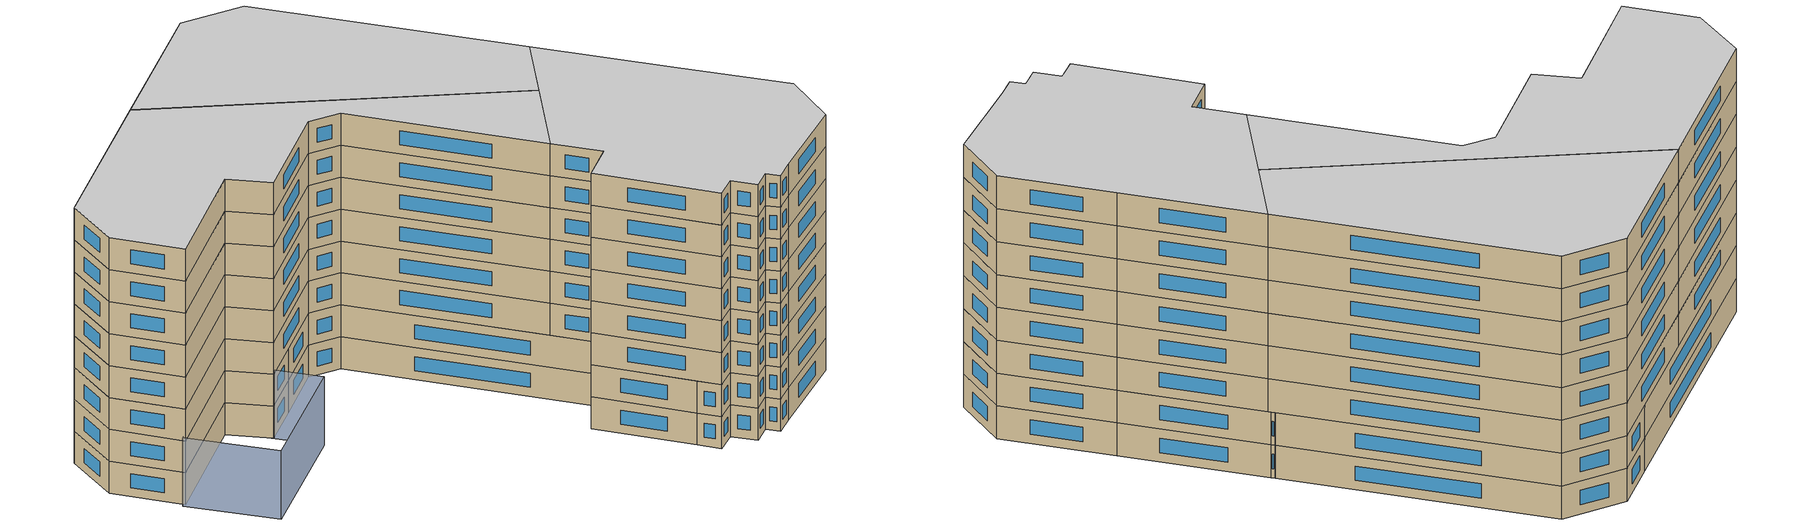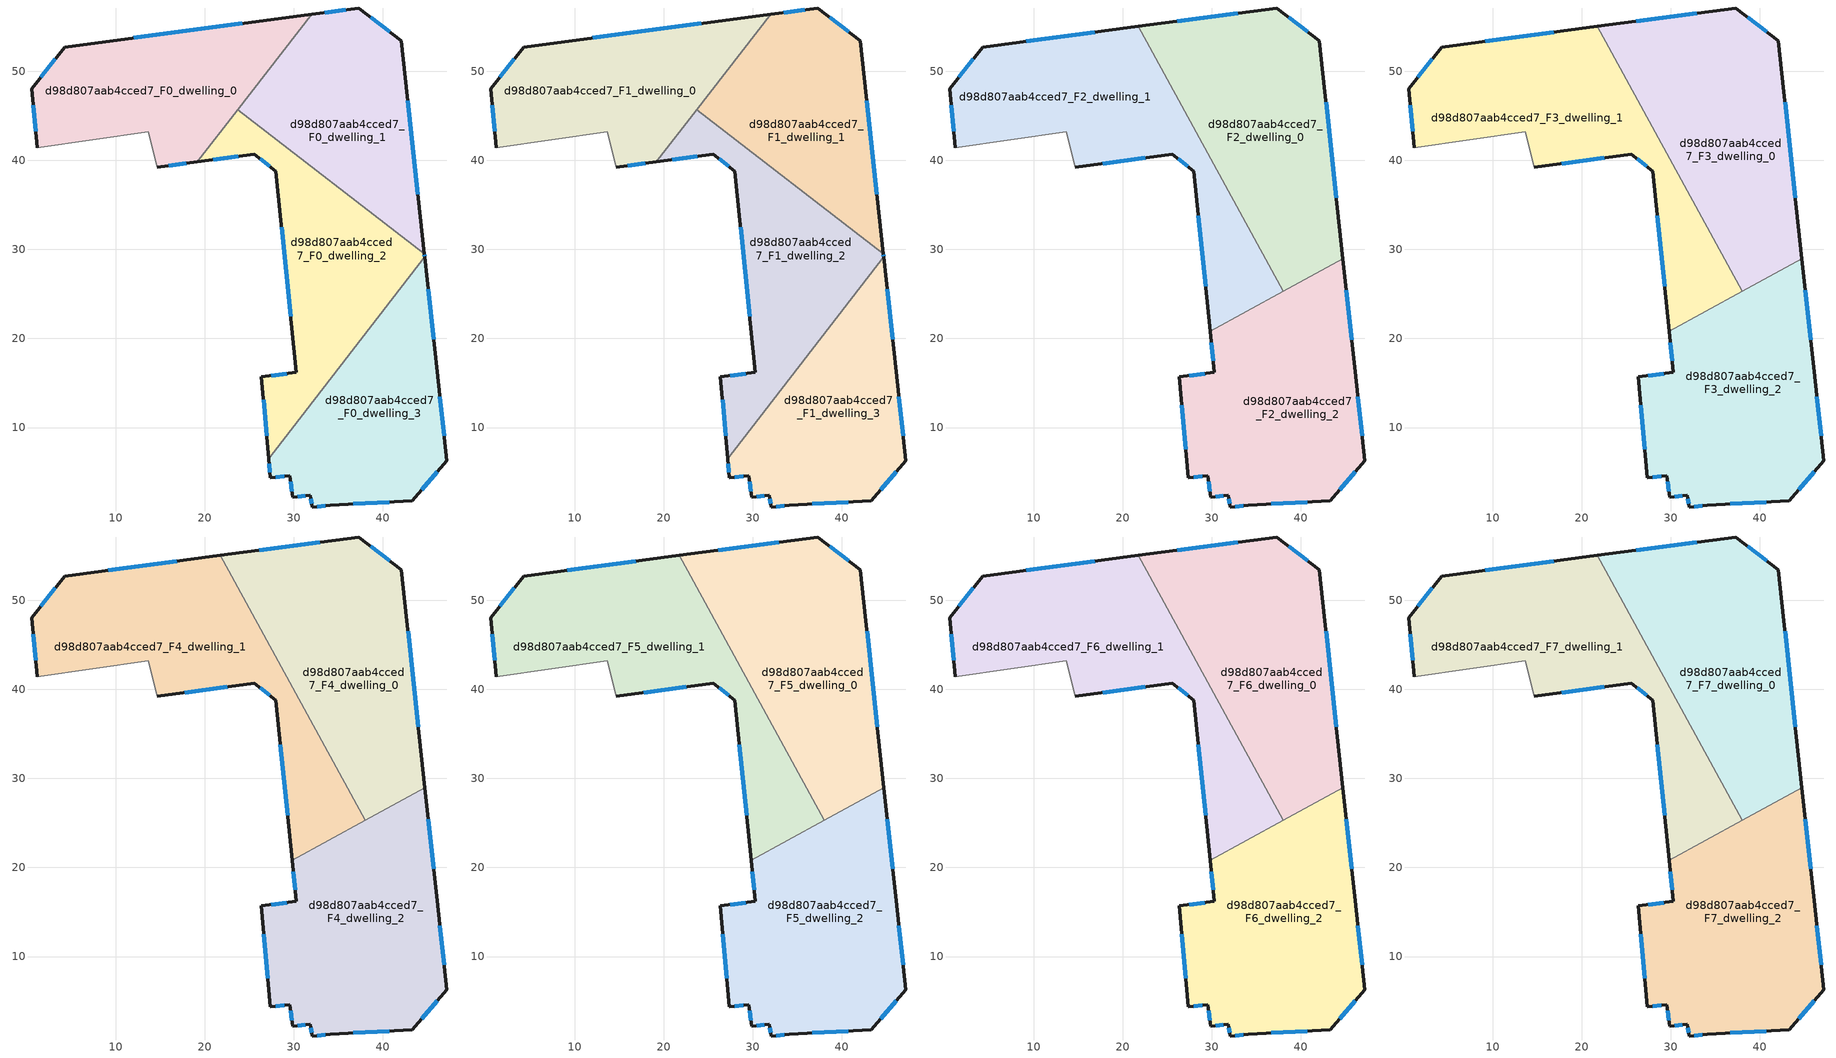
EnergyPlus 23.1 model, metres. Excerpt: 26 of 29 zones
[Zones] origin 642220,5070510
d98d807aab4cced7_F0_dwelling_0
 floor ground (EU_floor_Construction): 32.01,56.41 19.17,39.83 14.67,39.21 13.67,43.21 1.16,41.42 0.56,48.02 4.27,52.72 z0
 wall outside (EU_wall_Construction): 32.01,56.41 4.27,52.72 0.56,48.02 1.16,41.42 / 14.67,39.21 19.17,39.83 z0:3
 wall adiabatic (EU_wall_Construction): 1.16,41.42 13.67,43.21 14.67,39.21 z0:3
 wall to d98d807aab4cced7_F0_dwelling_1 (EU_wall_Construction): 23.72,45.71 32.01,56.41 z0:3
 wall to d98d807aab4cced7_F0_dwelling_2 (EU_wall_Construction): 19.17,39.83 23.72,45.71 z0:3
 window (EU_Window_Construction): 0.73,46.17 1,43.27 / 3.23,51.4 1.6,49.34 / 24.23,55.38 12.04,53.76 / 15.93,39.38 17.91,39.65 z0.84:2.16
d98d807aab4cced7_F0_dwelling_1
 floor ground (EU_floor_Construction): 42.1,53.41 44.67,29.5 23.72,45.71 32.01,56.41 37.29,57.12 z0
 wall outside (EU_wall_Construction): 44.67,29.5 42.1,53.41 37.29,57.12 32.01,56.41 z0:3
 wall to d98d807aab4cced7_F0_dwelling_2 (EU_wall_Construction): 23.72,45.71 44.67,29.5 z0:3
 window (EU_Window_Construction): 40.75,54.45 38.64,56.08 / 43.95,36.2 42.82,46.71 / 35.81,56.92 33.49,56.61 z0.84:2.16
d98d807aab4cced7_F0_dwelling_2
 floor ground (EU_floor_Construction): 44.67,29.5 44.7,29.16 27.18,6.52 26.37,15.69 30.28,16.19 27.98,38.8 25.58,40.71 19.17,39.83 23.72,45.71 z0
 wall outside (EU_wall_Construction): 19.17,39.83 25.58,40.71 27.98,38.8 30.28,16.19 26.37,15.69 27.18,6.52 / 44.7,29.16 44.67,29.5 z0:3
 wall to d98d807aab4cced7_F0_dwelling_3 (EU_wall_Construction): 27.18,6.52 44.7,29.16 z0:3
 window (EU_Window_Construction): 28.62,32.47 29.63,22.52 / 26.25,40.17 27.31,39.34 / 20.97,40.07 23.78,40.46 / 44.69,29.25 44.68,29.41 / 26.6,13.12 26.96,9.09 / 29.18,16.05 27.47,15.83 z0.84:2.16
d98d807aab4cced7_F0_dwelling_3
 floor ground (EU_floor_Construction): 44.7,29.16 46.09,16.28 47.19,6.28 43.28,1.78 34.07,1.28 32.07,1.08 31.87,2.38 29.87,2.18 29.57,4.58 27.37,4.38 27.18,6.52 z0
 wall outside (EU_wall_Construction): 27.18,6.52 27.37,4.38 29.57,4.58 29.87,2.18 31.87,2.38 32.07,1.08 34.07,1.28 43.28,1.78 47.19,6.28 46.09,16.28 44.7,29.16 z0:3
 window (EU_Window_Construction): 36.65,1.42 40.7,1.64 / 32.63,1.13 33.51,1.22 / 31.93,2.01 32.02,1.44 / 30.43,2.23 31.31,2.32 / 29.66,3.91 29.79,2.85 / 27.99,4.44 28.96,4.52 / 27.24,5.92 27.32,4.98 / 45.7,19.89 45.09,25.55 / 46.88,9.08 46.4,13.48 / 44.38,3.04 46.09,5.01 z0.84:2.16
d98d807aab4cced7_F1_dwelling_0
 floor to d98d807aab4cced7_F0_dwelling_0 (EU_floor_Construction): 32.01,56.41 19.17,39.83 14.67,39.21 13.67,43.21 1.16,41.42 0.56,48.02 4.27,52.72 z3
 wall outside (EU_wall_Construction): 32.01,56.41 4.27,52.72 0.56,48.02 1.16,41.42 / 14.67,39.21 19.17,39.83 z3:6
 wall adiabatic (EU_wall_Construction): 1.16,41.42 13.67,43.21 14.67,39.21 z3:6
 wall to d98d807aab4cced7_F1_dwelling_1 (EU_wall_Construction): 23.72,45.71 32.01,56.41 z3:6
 wall to d98d807aab4cced7_F1_dwelling_2 (EU_wall_Construction): 19.17,39.83 23.72,45.71 z3:6
 window (EU_Window_Construction): 0.73,46.17 1,43.27 / 3.23,51.4 1.6,49.34 / 24.23,55.38 12.04,53.76 / 15.93,39.38 17.91,39.65 z3.84:5.16
d98d807aab4cced7_F1_dwelling_1
 floor to d98d807aab4cced7_F0_dwelling_1 (EU_floor_Construction): 42.1,53.41 44.67,29.5 23.72,45.71 32.01,56.41 37.29,57.12 z3
 wall outside (EU_wall_Construction): 44.67,29.5 42.1,53.41 37.29,57.12 32.01,56.41 z3:6
 wall to d98d807aab4cced7_F1_dwelling_2 (EU_wall_Construction): 23.72,45.71 44.67,29.5 z3:6
 window (EU_Window_Construction): 40.75,54.45 38.64,56.08 / 43.95,36.2 42.82,46.71 / 35.81,56.92 33.49,56.61 z3.84:5.16
d98d807aab4cced7_F1_dwelling_2
 floor to d98d807aab4cced7_F0_dwelling_2 (EU_floor_Construction): 44.67,29.5 44.7,29.16 27.18,6.52 26.37,15.69 30.28,16.19 27.98,38.8 25.58,40.71 19.17,39.83 23.72,45.71 z3
 wall outside (EU_wall_Construction): 19.17,39.83 25.58,40.71 27.98,38.8 30.28,16.19 26.37,15.69 27.18,6.52 / 44.7,29.16 44.67,29.5 z3:6
 wall to d98d807aab4cced7_F1_dwelling_3 (EU_wall_Construction): 27.18,6.52 44.7,29.16 z3:6
 window (EU_Window_Construction): 28.62,32.47 29.63,22.52 / 26.25,40.17 27.31,39.34 / 20.97,40.07 23.78,40.46 / 44.69,29.25 44.68,29.41 / 26.6,13.12 26.96,9.09 / 29.18,16.05 27.47,15.83 z3.84:5.16
d98d807aab4cced7_F1_dwelling_3
 floor to d98d807aab4cced7_F0_dwelling_3 (EU_floor_Construction): 44.7,29.16 46.09,16.28 47.19,6.28 43.28,1.78 34.07,1.28 32.07,1.08 31.87,2.38 29.87,2.18 29.57,4.58 27.37,4.38 27.18,6.52 z3
 wall outside (EU_wall_Construction): 27.18,6.52 27.37,4.38 29.57,4.58 29.87,2.18 31.87,2.38 32.07,1.08 34.07,1.28 43.28,1.78 47.19,6.28 46.09,16.28 44.7,29.16 z3:6
 window (EU_Window_Construction): 36.65,1.42 40.7,1.64 / 32.63,1.13 33.51,1.22 / 31.93,2.01 32.02,1.44 / 30.43,2.23 31.31,2.32 / 29.66,3.91 29.79,2.85 / 27.99,4.44 28.96,4.52 / 27.24,5.92 27.32,4.98 / 45.7,19.89 45.09,25.55 / 46.88,9.08 46.4,13.48 / 44.38,3.04 46.09,5.01 z3.84:5.16
d98d807aab4cced7_F2_dwelling_0
 floor to d98d807aab4cced7_F1_dwelling_1 (EU_floor_Construction): 42.1,53.41 44.67,29.5 29.16,41.51 25.56,48.08 32.01,56.41 37.29,57.12 z6
 floor to d98d807aab4cced7_F1_dwelling_0 (EU_floor_Construction): 32.01,56.41 25.56,48.08 21.75,55.05 z6
 floor to d98d807aab4cced7_F1_dwelling_2 (EU_floor_Construction): 44.67,29.5 44.7,29.16 44.41,28.78 38.02,25.29 29.16,41.51 z6
 floor to d98d807aab4cced7_F1_dwelling_3 (EU_floor_Construction): 44.7,29.16 44.73,28.95 44.41,28.78 z6
 wall outside (EU_wall_Construction): 44.73,28.95 42.1,53.41 37.29,57.12 21.75,55.05 z6:9
 wall to d98d807aab4cced7_F2_dwelling_1 (EU_wall_Construction): 21.75,55.05 38.02,25.29 z6:9
 wall to d98d807aab4cced7_F2_dwelling_2 (EU_wall_Construction): 38.02,25.29 44.73,28.95 z6:9
 window (EU_Window_Construction): 32.94,56.54 26.11,55.63 / 40.75,54.45 38.64,56.08 / 43.99,35.81 42.83,46.56 z6.84:8.16
d98d807aab4cced7_F2_dwelling_1
 floor to d98d807aab4cced7_F1_dwelling_0 (EU_floor_Construction): 21.75,55.05 25.56,48.08 19.17,39.83 14.67,39.21 13.67,43.21 1.16,41.42 0.56,48.02 4.27,52.72 z6
 floor to d98d807aab4cced7_F1_dwelling_2 (EU_floor_Construction): 29.16,41.51 38.02,25.29 29.81,20.8 27.98,38.8 25.58,40.71 19.17,39.83 23.72,45.71 z6
 floor to d98d807aab4cced7_F1_dwelling_1 (EU_floor_Construction): 25.56,48.08 29.16,41.51 23.72,45.71 z6
 wall outside (EU_wall_Construction): 14.67,39.21 25.58,40.71 27.98,38.8 29.81,20.8 / 21.75,55.05 4.27,52.72 0.56,48.02 1.16,41.42 z6:9
 wall adiabatic (EU_wall_Construction): 1.16,41.42 13.67,43.21 14.67,39.21 z6:9
 wall to d98d807aab4cced7_F2_dwelling_2 (EU_wall_Construction): 29.81,20.8 38.02,25.29 z6:9
 window (EU_Window_Construction): 26.25,40.17 27.31,39.34 / 17.73,39.63 22.52,40.29 / 0.73,46.17 1,43.27 / 3.23,51.4 1.6,49.34 / 16.85,54.4 9.17,53.37 / 28.49,33.76 29.3,25.84 z6.84:8.16
d98d807aab4cced7_F2_dwelling_2
 floor to d98d807aab4cced7_F1_dwelling_2 (EU_floor_Construction): 44.41,28.78 27.18,6.52 26.37,15.69 30.28,16.19 29.81,20.8 z6
 floor to d98d807aab4cced7_F1_dwelling_3 (EU_floor_Construction): 44.73,28.95 46.09,16.28 47.19,6.28 43.28,1.78 34.07,1.28 32.07,1.08 31.87,2.38 29.87,2.18 29.57,4.58 27.37,4.38 27.18,6.52 44.41,28.78 z6
 wall outside (EU_wall_Construction): 29.81,20.8 30.28,16.19 26.37,15.69 27.37,4.38 29.57,4.58 29.87,2.18 31.87,2.38 32.07,1.08 34.07,1.28 43.28,1.78 47.19,6.28 46.09,16.28 44.73,28.95 z6:9
 window (EU_Window_Construction): 36.65,1.42 40.7,1.64 / 32.63,1.13 33.51,1.22 / 31.93,2.01 32.02,1.44 / 30.43,2.23 31.31,2.32 / 29.66,3.91 29.79,2.85 / 27.99,4.44 28.96,4.52 / 26.65,12.52 27.09,7.55 / 29.18,16.05 27.47,15.83 / 29.94,19.51 30.15,17.48 / 45.71,19.83 45.11,25.4 / 46.88,9.08 46.4,13.48 / 44.38,3.04 46.09,5.01 z6.84:8.16
d98d807aab4cced7_F3_dwelling_0
 floor to d98d807aab4cced7_F2_dwelling_0 (EU_floor_Construction): 42.1,53.41 44.73,28.95 38.02,25.29 21.75,55.05 37.29,57.12 z9
 wall outside (EU_wall_Construction): 44.73,28.95 42.1,53.41 37.29,57.12 21.75,55.05 z9:12
 wall to d98d807aab4cced7_F3_dwelling_1 (EU_wall_Construction): 21.75,55.05 38.02,25.29 z9:12
 wall to d98d807aab4cced7_F3_dwelling_2 (EU_wall_Construction): 38.02,25.29 44.73,28.95 z9:12
 window (EU_Window_Construction): 32.94,56.54 26.11,55.63 / 40.75,54.45 38.64,56.08 / 43.99,35.81 42.83,46.56 z9.84:11.16
d98d807aab4cced7_F3_dwelling_1
 floor to d98d807aab4cced7_F2_dwelling_1 (EU_floor_Construction): 21.75,55.05 38.02,25.29 29.81,20.8 27.98,38.8 25.58,40.71 14.67,39.21 13.67,43.21 1.16,41.42 0.56,48.02 4.27,52.72 z9
 wall outside (EU_wall_Construction): 14.67,39.21 25.58,40.71 27.98,38.8 29.81,20.8 / 21.75,55.05 4.27,52.72 0.56,48.02 1.16,41.42 z9:12
 wall adiabatic (EU_wall_Construction): 1.16,41.42 13.67,43.21 14.67,39.21 z9:12
 wall to d98d807aab4cced7_F3_dwelling_2 (EU_wall_Construction): 29.81,20.8 38.02,25.29 z9:12
 window (EU_Window_Construction): 26.25,40.17 27.31,39.34 / 17.73,39.63 22.52,40.29 / 0.73,46.17 1,43.27 / 3.23,51.4 1.6,49.34 / 16.85,54.4 9.17,53.37 / 28.49,33.76 29.3,25.84 z9.84:11.16
d98d807aab4cced7_F3_dwelling_2
 floor to d98d807aab4cced7_F2_dwelling_2 (EU_floor_Construction): 44.73,28.95 46.09,16.28 47.19,6.28 43.28,1.78 34.07,1.28 32.07,1.08 31.87,2.38 29.87,2.18 29.57,4.58 27.37,4.38 26.37,15.69 30.28,16.19 29.81,20.8 z9
 wall outside (EU_wall_Construction): 29.81,20.8 30.28,16.19 26.37,15.69 27.37,4.38 29.57,4.58 29.87,2.18 31.87,2.38 32.07,1.08 34.07,1.28 43.28,1.78 47.19,6.28 46.09,16.28 44.73,28.95 z9:12
 window (EU_Window_Construction): 36.65,1.42 40.7,1.64 / 32.63,1.13 33.51,1.22 / 31.93,2.01 32.02,1.44 / 30.43,2.23 31.31,2.32 / 29.66,3.91 29.79,2.85 / 27.99,4.44 28.96,4.52 / 26.65,12.52 27.09,7.55 / 29.18,16.05 27.47,15.83 / 29.94,19.51 30.15,17.48 / 45.71,19.83 45.11,25.4 / 46.88,9.08 46.4,13.48 / 44.38,3.04 46.09,5.01 z9.84:11.16
d98d807aab4cced7_F4_dwelling_0
 floor to d98d807aab4cced7_F3_dwelling_0 (EU_floor_Construction): 42.1,53.41 44.73,28.95 38.02,25.29 21.75,55.05 37.29,57.12 z12
 wall outside (EU_wall_Construction): 44.73,28.95 42.1,53.41 37.29,57.12 21.75,55.05 z12:15
 wall to d98d807aab4cced7_F4_dwelling_1 (EU_wall_Construction): 21.75,55.05 38.02,25.29 z12:15
 wall to d98d807aab4cced7_F4_dwelling_2 (EU_wall_Construction): 38.02,25.29 44.73,28.95 z12:15
 window (EU_Window_Construction): 32.94,56.54 26.11,55.63 / 40.75,54.45 38.64,56.08 / 43.99,35.81 42.83,46.56 z12.84:14.16
d98d807aab4cced7_F4_dwelling_1
 floor to d98d807aab4cced7_F3_dwelling_1 (EU_floor_Construction): 21.75,55.05 38.02,25.29 29.81,20.8 27.98,38.8 25.58,40.71 14.67,39.21 13.67,43.21 1.16,41.42 0.56,48.02 4.27,52.72 z12
 wall outside (EU_wall_Construction): 14.67,39.21 25.58,40.71 27.98,38.8 29.81,20.8 / 21.75,55.05 4.27,52.72 0.56,48.02 1.16,41.42 z12:15
 wall adiabatic (EU_wall_Construction): 1.16,41.42 13.67,43.21 14.67,39.21 z12:15
 wall to d98d807aab4cced7_F4_dwelling_2 (EU_wall_Construction): 29.81,20.8 38.02,25.29 z12:15
 window (EU_Window_Construction): 26.25,40.17 27.31,39.34 / 17.73,39.63 22.52,40.29 / 0.73,46.17 1,43.27 / 3.23,51.4 1.6,49.34 / 16.85,54.4 9.17,53.37 / 28.49,33.76 29.3,25.84 z12.84:14.16
d98d807aab4cced7_F4_dwelling_2
 floor to d98d807aab4cced7_F3_dwelling_2 (EU_floor_Construction): 44.73,28.95 46.09,16.28 47.19,6.28 43.28,1.78 34.07,1.28 32.07,1.08 31.87,2.38 29.87,2.18 29.57,4.58 27.37,4.38 26.37,15.69 30.28,16.19 29.81,20.8 z12
 wall outside (EU_wall_Construction): 29.81,20.8 30.28,16.19 26.37,15.69 27.37,4.38 29.57,4.58 29.87,2.18 31.87,2.38 32.07,1.08 34.07,1.28 43.28,1.78 47.19,6.28 46.09,16.28 44.73,28.95 z12:15
 window (EU_Window_Construction): 36.65,1.42 40.7,1.64 / 32.63,1.13 33.51,1.22 / 31.93,2.01 32.02,1.44 / 30.43,2.23 31.31,2.32 / 29.66,3.91 29.79,2.85 / 27.99,4.44 28.96,4.52 / 26.65,12.52 27.09,7.55 / 29.18,16.05 27.47,15.83 / 29.94,19.51 30.15,17.48 / 45.71,19.83 45.11,25.4 / 46.88,9.08 46.4,13.48 / 44.38,3.04 46.09,5.01 z12.84:14.16
d98d807aab4cced7_F5_dwelling_0
 floor to d98d807aab4cced7_F4_dwelling_0 (EU_floor_Construction): 42.1,53.41 44.73,28.95 38.02,25.29 21.75,55.05 37.29,57.12 z15
 wall outside (EU_wall_Construction): 44.73,28.95 42.1,53.41 37.29,57.12 21.75,55.05 z15:18
 wall to d98d807aab4cced7_F5_dwelling_1 (EU_wall_Construction): 21.75,55.05 38.02,25.29 z15:18
 wall to d98d807aab4cced7_F5_dwelling_2 (EU_wall_Construction): 38.02,25.29 44.73,28.95 z15:18
 window (EU_Window_Construction): 32.94,56.54 26.11,55.63 / 40.75,54.45 38.64,56.08 / 43.99,35.81 42.83,46.56 z15.84:17.16
d98d807aab4cced7_F5_dwelling_1
 floor to d98d807aab4cced7_F4_dwelling_1 (EU_floor_Construction): 21.75,55.05 38.02,25.29 29.81,20.8 27.98,38.8 25.58,40.71 14.67,39.21 13.67,43.21 1.16,41.42 0.56,48.02 4.27,52.72 z15
 wall outside (EU_wall_Construction): 14.67,39.21 25.58,40.71 27.98,38.8 29.81,20.8 / 21.75,55.05 4.27,52.72 0.56,48.02 1.16,41.42 z15:18
 wall adiabatic (EU_wall_Construction): 1.16,41.42 13.67,43.21 14.67,39.21 z15:18
 wall to d98d807aab4cced7_F5_dwelling_2 (EU_wall_Construction): 29.81,20.8 38.02,25.29 z15:18
 window (EU_Window_Construction): 26.25,40.17 27.31,39.34 / 17.73,39.63 22.52,40.29 / 0.73,46.17 1,43.27 / 3.23,51.4 1.6,49.34 / 16.85,54.4 9.17,53.37 / 28.49,33.76 29.3,25.84 z15.84:17.16
d98d807aab4cced7_F5_dwelling_2
 floor to d98d807aab4cced7_F4_dwelling_2 (EU_floor_Construction): 44.73,28.95 46.09,16.28 47.19,6.28 43.28,1.78 34.07,1.28 32.07,1.08 31.87,2.38 29.87,2.18 29.57,4.58 27.37,4.38 26.37,15.69 30.28,16.19 29.81,20.8 z15
 wall outside (EU_wall_Construction): 29.81,20.8 30.28,16.19 26.37,15.69 27.37,4.38 29.57,4.58 29.87,2.18 31.87,2.38 32.07,1.08 34.07,1.28 43.28,1.78 47.19,6.28 46.09,16.28 44.73,28.95 z15:18
 window (EU_Window_Construction): 36.65,1.42 40.7,1.64 / 32.63,1.13 33.51,1.22 / 31.93,2.01 32.02,1.44 / 30.43,2.23 31.31,2.32 / 29.66,3.91 29.79,2.85 / 27.99,4.44 28.96,4.52 / 26.65,12.52 27.09,7.55 / 29.18,16.05 27.47,15.83 / 29.94,19.51 30.15,17.48 / 45.71,19.83 45.11,25.4 / 46.88,9.08 46.4,13.48 / 44.38,3.04 46.09,5.01 z15.84:17.16
d98d807aab4cced7_F6_dwelling_0
 floor to d98d807aab4cced7_F5_dwelling_0 (EU_floor_Construction): 42.1,53.41 44.73,28.95 38.02,25.29 21.75,55.05 37.29,57.12 z18
 wall outside (EU_wall_Construction): 44.73,28.95 42.1,53.41 37.29,57.12 21.75,55.05 z18:21
 wall to d98d807aab4cced7_F6_dwelling_1 (EU_wall_Construction): 21.75,55.05 38.02,25.29 z18:21
 wall to d98d807aab4cced7_F6_dwelling_2 (EU_wall_Construction): 38.02,25.29 44.73,28.95 z18:21
 window (EU_Window_Construction): 32.94,56.54 26.11,55.63 / 40.75,54.45 38.64,56.08 / 43.99,35.81 42.83,46.56 z18.84:20.16
d98d807aab4cced7_F6_dwelling_1
 floor to d98d807aab4cced7_F5_dwelling_1 (EU_floor_Construction): 21.75,55.05 38.02,25.29 29.81,20.8 27.98,38.8 25.58,40.71 14.67,39.21 13.67,43.21 1.16,41.42 0.56,48.02 4.27,52.72 z18
 wall outside (EU_wall_Construction): 14.67,39.21 25.58,40.71 27.98,38.8 29.81,20.8 / 21.75,55.05 4.27,52.72 0.56,48.02 1.16,41.42 z18:21
 wall adiabatic (EU_wall_Construction): 1.16,41.42 13.67,43.21 14.67,39.21 z18:21
 wall to d98d807aab4cced7_F6_dwelling_2 (EU_wall_Construction): 29.81,20.8 38.02,25.29 z18:21
 window (EU_Window_Construction): 26.25,40.17 27.31,39.34 / 17.73,39.63 22.52,40.29 / 0.73,46.17 1,43.27 / 3.23,51.4 1.6,49.34 / 16.85,54.4 9.17,53.37 / 28.49,33.76 29.3,25.84 z18.84:20.16
d98d807aab4cced7_F6_dwelling_2
 floor to d98d807aab4cced7_F5_dwelling_2 (EU_floor_Construction): 44.73,28.95 46.09,16.28 47.19,6.28 43.28,1.78 34.07,1.28 32.07,1.08 31.87,2.38 29.87,2.18 29.57,4.58 27.37,4.38 26.37,15.69 30.28,16.19 29.81,20.8 z18
 wall outside (EU_wall_Construction): 29.81,20.8 30.28,16.19 26.37,15.69 27.37,4.38 29.57,4.58 29.87,2.18 31.87,2.38 32.07,1.08 34.07,1.28 43.28,1.78 47.19,6.28 46.09,16.28 44.73,28.95 z18:21
 window (EU_Window_Construction): 36.65,1.42 40.7,1.64 / 32.63,1.13 33.51,1.22 / 31.93,2.01 32.02,1.44 / 30.43,2.23 31.31,2.32 / 29.66,3.91 29.79,2.85 / 27.99,4.44 28.96,4.52 / 26.65,12.52 27.09,7.55 / 29.18,16.05 27.47,15.83 / 29.94,19.51 30.15,17.48 / 45.71,19.83 45.11,25.4 / 46.88,9.08 46.4,13.48 / 44.38,3.04 46.09,5.01 z18.84:20.16
d98d807aab4cced7_F7_dwelling_0
 floor to d98d807aab4cced7_F6_dwelling_0 (EU_floor_Construction): 42.1,53.41 44.73,28.95 38.02,25.29 21.75,55.05 37.29,57.12 z21
 wall outside (EU_wall_Construction): 44.73,28.95 42.1,53.41 37.29,57.12 21.75,55.05 z21:24
 wall to d98d807aab4cced7_F7_dwelling_1 (EU_wall_Construction): 21.75,55.05 38.02,25.29 z21:24
 wall to d98d807aab4cced7_F7_dwelling_2 (EU_wall_Construction): 38.02,25.29 44.73,28.95 z21:24
 window (EU_Window_Construction): 32.94,56.54 26.11,55.63 / 40.75,54.45 38.64,56.08 / 43.99,35.81 42.83,46.56 z21.84:23.16
 ceiling to d98d807aab4cced7_F8_dwelling_0 (EU_floor_Construction): 44.73,28.95 42.1,53.41 37.29,57.12 21.75,55.05 38.02,25.29 z24
d98d807aab4cced7_F7_dwelling_1
 floor to d98d807aab4cced7_F6_dwelling_1 (EU_floor_Construction): 21.75,55.05 38.02,25.29 29.81,20.8 27.98,38.8 25.58,40.71 14.67,39.21 13.67,43.21 1.16,41.42 0.56,48.02 4.27,52.72 z21
 wall outside (EU_wall_Construction): 14.67,39.21 25.58,40.71 27.98,38.8 29.81,20.8 / 21.75,55.05 4.27,52.72 0.56,48.02 1.16,41.42 z21:24
 wall adiabatic (EU_wall_Construction): 1.16,41.42 13.67,43.21 14.67,39.21 z21:24
 wall to d98d807aab4cced7_F7_dwelling_2 (EU_wall_Construction): 29.81,20.8 38.02,25.29 z21:24
 window (EU_Window_Construction): 26.25,40.17 27.31,39.34 / 17.73,39.63 22.52,40.29 / 0.73,46.17 1,43.27 / 3.23,51.4 1.6,49.34 / 16.85,54.4 9.17,53.37 / 28.49,33.76 29.3,25.84 z21.84:23.16
 ceiling to d98d807aab4cced7_F8_dwelling_1 (EU_floor_Construction): 38.02,25.29 21.75,55.05 4.27,52.72 0.56,48.02 1.16,41.42 13.67,43.21 14.67,39.21 25.58,40.71 27.98,38.8 29.81,20.8 z24
d98d807aab4cced7_F7_dwelling_2
 floor to d98d807aab4cced7_F6_dwelling_2 (EU_floor_Construction): 44.73,28.95 46.09,16.28 47.19,6.28 43.28,1.78 34.07,1.28 32.07,1.08 31.87,2.38 29.87,2.18 29.57,4.58 27.37,4.38 26.37,15.69 30.28,16.19 29.81,20.8 z21
 wall outside (EU_wall_Construction): 29.81,20.8 30.28,16.19 26.37,15.69 27.37,4.38 29.57,4.58 29.87,2.18 31.87,2.38 32.07,1.08 34.07,1.28 43.28,1.78 47.19,6.28 46.09,16.28 44.73,28.95 z21:24
 window (EU_Window_Construction): 36.65,1.42 40.7,1.64 / 32.63,1.13 33.51,1.22 / 31.93,2.01 32.02,1.44 / 30.43,2.23 31.31,2.32 / 29.66,3.91 29.79,2.85 / 27.99,4.44 28.96,4.52 / 26.65,12.52 27.09,7.55 / 29.18,16.05 27.47,15.83 / 29.94,19.51 30.15,17.48 / 45.71,19.83 45.11,25.4 / 46.88,9.08 46.4,13.48 / 44.38,3.04 46.09,5.01 z21.84:23.16
 ceiling to d98d807aab4cced7_F8_dwelling_2 (EU_floor_Construction): 43.28,1.78 47.19,6.28 46.09,16.28 44.73,28.95 29.81,20.8 30.28,16.19 26.37,15.69 27.37,4.38 29.57,4.58 29.87,2.18 31.87,2.38 32.07,1.08 34.07,1.28 z24
shading: 15.22,34.91 1.96,33.21 / 1.96,33.21 0.89,41.57 / 0.89,41.57 14.15,43.27 / 14.15,43.27 15.22,34.91 z0:6.4
[Building]
EU S2 Campaign: North Axis=0; Terrain=City; Solar Distribution=FullExterior
[Site:Location]
Lyon-Bron: Latitude=45.75; Longitude=5; Time Zone=1; Elevation=198
[SizingPeriod:WeatherFileDays]
AnnualSizingPeriod: Begin Month=1; Begin Day of Month=1; End Month=12; End Day of Month=31; Day of Week for Start Day=Monday; Use Weather File Daylight Saving Period=No; Use Weather File Rain and Snow Indicators=No
[MATERIAL]
EU_InternalMass_Material: Roughness=MediumRough; Thickness=0.1; Conductivity=1; Density=1800; Specific Heat=900; Thermal Absorptance=0.9; Solar Absorptance=0.7; Visible Absorptance=0.7
[MATERIAL:NOMASS] Roughness=MediumRough; Thermal Absorptance=0.9; Solar Absorptance=0.7; Visible Absorptance=0.7
Name | Thermal Resistance
EU_wall_NoMass | 0.776494
EU_floor_NoMass | 0.421597
[WINDOWMATERIAL:SIMPLEGLAZINGSYSTEM]
EU_Window_SimpleGlazing: UFactor=4.24961; Solar Heat Gain Coefficient=0.83; Visible Transmittance=0.83
[CONSTRUCTION]
EU_wall_Construction: EU_wall_NoMass
EU_floor_Construction: EU_floor_NoMass
EU_InternalMass_Construction: EU_InternalMass_Material
EU_Window_Construction: EU_Window_SimpleGlazing
[ZONE] Type=1; Multiplier=1; Ceiling Height=autocalculate; Floor Area=autocalculate; Part of Total Floor Area=Yes
Name | Volume
d98d807aab4cced7_F0_dwelling_0; d98d807aab4cced7_F1_dwelling_0 | 922.321
d98d807aab4cced7_F2_dwelling_0; d98d807aab4cced7_F3_dwelling_0; d98d807aab4cced7_F4_dwelling_0; d98d807aab4cced7_F5_dwelling_0; d98d807aab4cced7_F6_dwelling_0; d98d807aab4cced7_F7_dwelling_0 | 1229.75
d98d807aab4cced7_F0_dwelling_1; d98d807aab4cced7_F1_dwelling_1 | 922.278
d98d807aab4cced7_F2_dwelling_1; d98d807aab4cced7_F3_dwelling_1; d98d807aab4cced7_F4_dwelling_1; d98d807aab4cced7_F5_dwelling_1; d98d807aab4cced7_F6_dwelling_1; d98d807aab4cced7_F7_dwelling_1; d98d807aab4cced7_F2_dwelling_2; d98d807aab4cced7_F3_dwelling_2; d98d807aab4cced7_F4_dwelling_2; d98d807aab4cced7_F5_dwelling_2; d98d807aab4cced7_F6_dwelling_2; d98d807aab4cced7_F7_dwelling_2 | 1229.72
d98d807aab4cced7_F0_dwelling_2; d98d807aab4cced7_F1_dwelling_2 | 922.289
d98d807aab4cced7_F0_dwelling_3; d98d807aab4cced7_F1_dwelling_3 | 922.315
[INTERNALMASS] Construction=EU_InternalMass_Construction
Name | Zone or ZoneList | Surface Area
d98d807aab4cced7_F0_dwelling_0_EU_InternalMass | d98d807aab4cced7_F0_dwelling_0 | 307.44
d98d807aab4cced7_F0_dwelling_1_EU_InternalMass | d98d807aab4cced7_F0_dwelling_1 | 307.424
d98d807aab4cced7_F0_dwelling_2_EU_InternalMass | d98d807aab4cced7_F0_dwelling_2 | 307.432
d98d807aab4cced7_F0_dwelling_3_EU_InternalMass | d98d807aab4cced7_F0_dwelling_3 | 307.439
d98d807aab4cced7_F1_dwelling_0_EU_InternalMass | d98d807aab4cced7_F1_dwelling_0 | 307.44
d98d807aab4cced7_F1_dwelling_1_EU_InternalMass | d98d807aab4cced7_F1_dwelling_1 | 307.424
d98d807aab4cced7_F1_dwelling_2_EU_InternalMass | d98d807aab4cced7_F1_dwelling_2 | 307.432
d98d807aab4cced7_F1_dwelling_3_EU_InternalMass | d98d807aab4cced7_F1_dwelling_3 | 307.439
d98d807aab4cced7_F2_dwelling_0_EU_InternalMass | d98d807aab4cced7_F2_dwelling_0 | 409.919
d98d807aab4cced7_F2_dwelling_1_EU_InternalMass | d98d807aab4cced7_F2_dwelling_1 | 409.91
d98d807aab4cced7_F2_dwelling_2_EU_InternalMass | d98d807aab4cced7_F2_dwelling_2 | 409.905
d98d807aab4cced7_F3_dwelling_0_EU_InternalMass | d98d807aab4cced7_F3_dwelling_0 | 409.919
d98d807aab4cced7_F3_dwelling_1_EU_InternalMass | d98d807aab4cced7_F3_dwelling_1 | 409.91
d98d807aab4cced7_F3_dwelling_2_EU_InternalMass | d98d807aab4cced7_F3_dwelling_2 | 409.905
d98d807aab4cced7_F4_dwelling_0_EU_InternalMass | d98d807aab4cced7_F4_dwelling_0 | 409.919
d98d807aab4cced7_F4_dwelling_1_EU_InternalMass | d98d807aab4cced7_F4_dwelling_1 | 409.91
d98d807aab4cced7_F4_dwelling_2_EU_InternalMass | d98d807aab4cced7_F4_dwelling_2 | 409.905
d98d807aab4cced7_F5_dwelling_0_EU_InternalMass | d98d807aab4cced7_F5_dwelling_0 | 409.919
d98d807aab4cced7_F5_dwelling_1_EU_InternalMass | d98d807aab4cced7_F5_dwelling_1 | 409.91
d98d807aab4cced7_F5_dwelling_2_EU_InternalMass | d98d807aab4cced7_F5_dwelling_2 | 409.905
d98d807aab4cced7_F6_dwelling_0_EU_InternalMass | d98d807aab4cced7_F6_dwelling_0 | 409.919
d98d807aab4cced7_F6_dwelling_1_EU_InternalMass | d98d807aab4cced7_F6_dwelling_1 | 409.91
d98d807aab4cced7_F6_dwelling_2_EU_InternalMass | d98d807aab4cced7_F6_dwelling_2 | 409.905
d98d807aab4cced7_F7_dwelling_0_EU_InternalMass | d98d807aab4cced7_F7_dwelling_0 | 409.919
d98d807aab4cced7_F7_dwelling_1_EU_InternalMass | d98d807aab4cced7_F7_dwelling_1 | 409.91
d98d807aab4cced7_F7_dwelling_2_EU_InternalMass | d98d807aab4cced7_F7_dwelling_2 | 409.905
[OTHEREQUIPMENT] Fuel Type=Electricity; Design Level Calculation Method=Watts/Area; Power per Zone Floor Area=1; Fraction Latent=0; Fraction Radiant=0; Fraction Lost=0; Carbon Dioxide Generation Rate=0; EndUse Subcategory=EU_Step8_InternalGains
Name | Zone or ZoneList or Space or SpaceList | Schedule
EU_Step8_InternalGain_d98d807aab4cced7_F0_dwelling_0_f000 | d98d807aab4cced7_F0_dwelling_0 | EU_Step8_GainSchedule_d98d807aab4cced7_F0_dwelling_0_f000
EU_Step8_InternalGain_d98d807aab4cced7_F0_dwelling_1_f000 | d98d807aab4cced7_F0_dwelling_1 | EU_Step8_GainSchedule_d98d807aab4cced7_F0_dwelling_1_f000
EU_Step8_InternalGain_d98d807aab4cced7_F0_dwelling_2_f000 | d98d807aab4cced7_F0_dwelling_2 | EU_Step8_GainSchedule_d98d807aab4cced7_F0_dwelling_2_f000
EU_Step8_InternalGain_d98d807aab4cced7_F0_dwelling_3_f000 | d98d807aab4cced7_F0_dwelling_3 | EU_Step8_GainSchedule_d98d807aab4cced7_F0_dwelling_3_f000
EU_Step8_InternalGain_d98d807aab4cced7_F1_dwelling_0_f000 | d98d807aab4cced7_F1_dwelling_0 | EU_Step8_GainSchedule_d98d807aab4cced7_F1_dwelling_0_f000
EU_Step8_InternalGain_d98d807aab4cced7_F1_dwelling_1_f000 | d98d807aab4cced7_F1_dwelling_1 | EU_Step8_GainSchedule_d98d807aab4cced7_F1_dwelling_1_f000
EU_Step8_InternalGain_d98d807aab4cced7_F1_dwelling_2_f000 | d98d807aab4cced7_F1_dwelling_2 | EU_Step8_GainSchedule_d98d807aab4cced7_F1_dwelling_2_f000
EU_Step8_InternalGain_d98d807aab4cced7_F1_dwelling_3_f000 | d98d807aab4cced7_F1_dwelling_3 | EU_Step8_GainSchedule_d98d807aab4cced7_F1_dwelling_3_f000
EU_Step8_InternalGain_d98d807aab4cced7_F2_dwelling_0_f000 | d98d807aab4cced7_F2_dwelling_0 | EU_Step8_GainSchedule_d98d807aab4cced7_F2_dwelling_0_f000
EU_Step8_InternalGain_d98d807aab4cced7_F2_dwelling_1_f000 | d98d807aab4cced7_F2_dwelling_1 | EU_Step8_GainSchedule_d98d807aab4cced7_F2_dwelling_1_f000
EU_Step8_InternalGain_d98d807aab4cced7_F2_dwelling_2_f000 | d98d807aab4cced7_F2_dwelling_2 | EU_Step8_GainSchedule_d98d807aab4cced7_F2_dwelling_2_f000
EU_Step8_InternalGain_d98d807aab4cced7_F3_dwelling_0_f000 | d98d807aab4cced7_F3_dwelling_0 | EU_Step8_GainSchedule_d98d807aab4cced7_F3_dwelling_0_f000
EU_Step8_InternalGain_d98d807aab4cced7_F3_dwelling_1_f000 | d98d807aab4cced7_F3_dwelling_1 | EU_Step8_GainSchedule_d98d807aab4cced7_F3_dwelling_1_f000
EU_Step8_InternalGain_d98d807aab4cced7_F3_dwelling_2_f000 | d98d807aab4cced7_F3_dwelling_2 | EU_Step8_GainSchedule_d98d807aab4cced7_F3_dwelling_2_f000
EU_Step8_InternalGain_d98d807aab4cced7_F4_dwelling_0_f000 | d98d807aab4cced7_F4_dwelling_0 | EU_Step8_GainSchedule_d98d807aab4cced7_F4_dwelling_0_f000
EU_Step8_InternalGain_d98d807aab4cced7_F4_dwelling_1_f000 | d98d807aab4cced7_F4_dwelling_1 | EU_Step8_GainSchedule_d98d807aab4cced7_F4_dwelling_1_f000
EU_Step8_InternalGain_d98d807aab4cced7_F4_dwelling_2_f000 | d98d807aab4cced7_F4_dwelling_2 | EU_Step8_GainSchedule_d98d807aab4cced7_F4_dwelling_2_f000
EU_Step8_InternalGain_d98d807aab4cced7_F5_dwelling_0_f000 | d98d807aab4cced7_F5_dwelling_0 | EU_Step8_GainSchedule_d98d807aab4cced7_F5_dwelling_0_f000
EU_Step8_InternalGain_d98d807aab4cced7_F5_dwelling_1_f000 | d98d807aab4cced7_F5_dwelling_1 | EU_Step8_GainSchedule_d98d807aab4cced7_F5_dwelling_1_f000
EU_Step8_InternalGain_d98d807aab4cced7_F5_dwelling_2_f000 | d98d807aab4cced7_F5_dwelling_2 | EU_Step8_GainSchedule_d98d807aab4cced7_F5_dwelling_2_f000
EU_Step8_InternalGain_d98d807aab4cced7_F6_dwelling_0_f000 | d98d807aab4cced7_F6_dwelling_0 | EU_Step8_GainSchedule_d98d807aab4cced7_F6_dwelling_0_f000
EU_Step8_InternalGain_d98d807aab4cced7_F6_dwelling_1_f000 | d98d807aab4cced7_F6_dwelling_1 | EU_Step8_GainSchedule_d98d807aab4cced7_F6_dwelling_1_f000
EU_Step8_InternalGain_d98d807aab4cced7_F6_dwelling_2_f000 | d98d807aab4cced7_F6_dwelling_2 | EU_Step8_GainSchedule_d98d807aab4cced7_F6_dwelling_2_f000
EU_Step8_InternalGain_d98d807aab4cced7_F7_dwelling_0_f000 | d98d807aab4cced7_F7_dwelling_0 | EU_Step8_GainSchedule_d98d807aab4cced7_F7_dwelling_0_f000
EU_Step8_InternalGain_d98d807aab4cced7_F7_dwelling_1_f000 | d98d807aab4cced7_F7_dwelling_1 | EU_Step8_GainSchedule_d98d807aab4cced7_F7_dwelling_1_f000
EU_Step8_InternalGain_d98d807aab4cced7_F7_dwelling_2_f000 | d98d807aab4cced7_F7_dwelling_2 | EU_Step8_GainSchedule_d98d807aab4cced7_F7_dwelling_2_f000
[ZONEVENTILATION:DESIGNFLOWRATE] Schedule=EU_AlwaysOn; Design Flow Rate Calculation Method=AirChanges/Hour; Air Changes per Hour=0.693814; Ventilation Type=Natural; Fan Pressure Rise=0; Fan Total Efficiency=1; Constant Term Coefficient=1; Temperature Term Coefficient=0; Velocity Term Coefficient=0; Velocity Squared Term Coefficient=0; Minimum Indoor Temperature=-100; Maximum Indoor Temperature=100; Delta Temperature=-100; Minimum Outdoor Temperature=-100; Maximum Outdoor Temperature=100; Maximum Wind Speed=40
Name | Zone or ZoneList or Space or SpaceList
EU_ConstantAir_d98d807aab4cced7_F0_dwelling_0 | d98d807aab4cced7_F0_dwelling_0
EU_ConstantAir_d98d807aab4cced7_F0_dwelling_1 | d98d807aab4cced7_F0_dwelling_1
EU_ConstantAir_d98d807aab4cced7_F0_dwelling_2 | d98d807aab4cced7_F0_dwelling_2
EU_ConstantAir_d98d807aab4cced7_F0_dwelling_3 | d98d807aab4cced7_F0_dwelling_3
EU_ConstantAir_d98d807aab4cced7_F1_dwelling_0 | d98d807aab4cced7_F1_dwelling_0
EU_ConstantAir_d98d807aab4cced7_F1_dwelling_1 | d98d807aab4cced7_F1_dwelling_1
EU_ConstantAir_d98d807aab4cced7_F1_dwelling_2 | d98d807aab4cced7_F1_dwelling_2
EU_ConstantAir_d98d807aab4cced7_F1_dwelling_3 | d98d807aab4cced7_F1_dwelling_3
EU_ConstantAir_d98d807aab4cced7_F2_dwelling_0 | d98d807aab4cced7_F2_dwelling_0
EU_ConstantAir_d98d807aab4cced7_F2_dwelling_1 | d98d807aab4cced7_F2_dwelling_1
EU_ConstantAir_d98d807aab4cced7_F2_dwelling_2 | d98d807aab4cced7_F2_dwelling_2
EU_ConstantAir_d98d807aab4cced7_F3_dwelling_0 | d98d807aab4cced7_F3_dwelling_0
EU_ConstantAir_d98d807aab4cced7_F3_dwelling_1 | d98d807aab4cced7_F3_dwelling_1
EU_ConstantAir_d98d807aab4cced7_F3_dwelling_2 | d98d807aab4cced7_F3_dwelling_2
EU_ConstantAir_d98d807aab4cced7_F4_dwelling_0 | d98d807aab4cced7_F4_dwelling_0
EU_ConstantAir_d98d807aab4cced7_F4_dwelling_1 | d98d807aab4cced7_F4_dwelling_1
EU_ConstantAir_d98d807aab4cced7_F4_dwelling_2 | d98d807aab4cced7_F4_dwelling_2
EU_ConstantAir_d98d807aab4cced7_F5_dwelling_0 | d98d807aab4cced7_F5_dwelling_0
EU_ConstantAir_d98d807aab4cced7_F5_dwelling_1 | d98d807aab4cced7_F5_dwelling_1
EU_ConstantAir_d98d807aab4cced7_F5_dwelling_2 | d98d807aab4cced7_F5_dwelling_2
EU_ConstantAir_d98d807aab4cced7_F6_dwelling_0 | d98d807aab4cced7_F6_dwelling_0
EU_ConstantAir_d98d807aab4cced7_F6_dwelling_1 | d98d807aab4cced7_F6_dwelling_1
EU_ConstantAir_d98d807aab4cced7_F6_dwelling_2 | d98d807aab4cced7_F6_dwelling_2
EU_ConstantAir_d98d807aab4cced7_F7_dwelling_0 | d98d807aab4cced7_F7_dwelling_0
EU_ConstantAir_d98d807aab4cced7_F7_dwelling_1 | d98d807aab4cced7_F7_dwelling_1
EU_ConstantAir_d98d807aab4cced7_F7_dwelling_2 | d98d807aab4cced7_F7_dwelling_2
[HVACTEMPLATE:THERMOSTAT] Constant Heating Setpoint=20; Constant Cooling Setpoint=50
EU_HeatOnly_d98d807aab4cced7_F0_dwelling_0; EU_HeatOnly_d98d807aab4cced7_F0_dwelling_1; EU_HeatOnly_d98d807aab4cced7_F0_dwelling_2; EU_HeatOnly_d98d807aab4cced7_F0_dwelling_3; EU_HeatOnly_d98d807aab4cced7_F1_dwelling_0; EU_HeatOnly_d98d807aab4cced7_F1_dwelling_1; EU_HeatOnly_d98d807aab4cced7_F1_dwelling_2; EU_HeatOnly_d98d807aab4cced7_F1_dwelling_3; EU_HeatOnly_d98d807aab4cced7_F2_dwelling_0; EU_HeatOnly_d98d807aab4cced7_F2_dwelling_1; EU_HeatOnly_d98d807aab4cced7_F2_dwelling_2; EU_HeatOnly_d98d807aab4cced7_F3_dwelling_0; EU_HeatOnly_d98d807aab4cced7_F3_dwelling_1; EU_HeatOnly_d98d807aab4cced7_F3_dwelling_2; EU_HeatOnly_d98d807aab4cced7_F4_dwelling_0; EU_HeatOnly_d98d807aab4cced7_F4_dwelling_1; EU_HeatOnly_d98d807aab4cced7_F4_dwelling_2; EU_HeatOnly_d98d807aab4cced7_F5_dwelling_0; EU_HeatOnly_d98d807aab4cced7_F5_dwelling_1; EU_HeatOnly_d98d807aab4cced7_F5_dwelling_2; EU_HeatOnly_d98d807aab4cced7_F6_dwelling_0; EU_HeatOnly_d98d807aab4cced7_F6_dwelling_1; EU_HeatOnly_d98d807aab4cced7_F6_dwelling_2; EU_HeatOnly_d98d807aab4cced7_F7_dwelling_0; EU_HeatOnly_d98d807aab4cced7_F7_dwelling_1; EU_HeatOnly_d98d807aab4cced7_F7_dwelling_2; EU_HeatOnly_d98d807aab4cced7_F8_dwelling_0; EU_HeatOnly_d98d807aab4cced7_F8_dwelling_1; EU_HeatOnly_d98d807aab4cced7_F8_dwelling_2
[HVACTEMPLATE:ZONE:IDEALLOADSAIRSYSTEM] System Availability Schedule=EU_AlwaysOn; Maximum Heating Supply Air Temperature=50; Minimum Cooling Supply Air Temperature=13; Maximum Heating Supply Air Humidity Ratio=0.0156; Minimum Cooling Supply Air Humidity Ratio=0.0077; Heating Limit=NoLimit; Cooling Limit=NoLimit; Heating Availability Schedule=EU_AlwaysOn; Cooling Availability Schedule=EU_CoolingOff; Dehumidification Control Type=ConstantSensibleHeatRatio; Cooling Sensible Heat Ratio=0.7; Dehumidification Setpoint=60; Humidification Control Type=None; Humidification Setpoint=30; Outdoor Air Method=None; Outdoor Air Flow Rate per Person=0.00944; Outdoor Air Flow Rate per Zone Floor Area=0; Outdoor Air Flow Rate per Zone=0; Demand Controlled Ventilation Type=None; Outdoor Air Economizer Type=NoEconomizer; Heat Recovery Type=None; Sensible Heat Recovery Effectiveness=0.7; Latent Heat Recovery Effectiveness=0.65
Name | Template Thermostat
d98d807aab4cced7_F0_dwelling_0 | EU_HeatOnly_d98d807aab4cced7_F0_dwelling_0
d98d807aab4cced7_F0_dwelling_1 | EU_HeatOnly_d98d807aab4cced7_F0_dwelling_1
d98d807aab4cced7_F0_dwelling_2 | EU_HeatOnly_d98d807aab4cced7_F0_dwelling_2
d98d807aab4cced7_F0_dwelling_3 | EU_HeatOnly_d98d807aab4cced7_F0_dwelling_3
d98d807aab4cced7_F1_dwelling_0 | EU_HeatOnly_d98d807aab4cced7_F1_dwelling_0
d98d807aab4cced7_F1_dwelling_1 | EU_HeatOnly_d98d807aab4cced7_F1_dwelling_1
d98d807aab4cced7_F1_dwelling_2 | EU_HeatOnly_d98d807aab4cced7_F1_dwelling_2
d98d807aab4cced7_F1_dwelling_3 | EU_HeatOnly_d98d807aab4cced7_F1_dwelling_3
d98d807aab4cced7_F2_dwelling_0 | EU_HeatOnly_d98d807aab4cced7_F2_dwelling_0
d98d807aab4cced7_F2_dwelling_1 | EU_HeatOnly_d98d807aab4cced7_F2_dwelling_1
d98d807aab4cced7_F2_dwelling_2 | EU_HeatOnly_d98d807aab4cced7_F2_dwelling_2
d98d807aab4cced7_F3_dwelling_0 | EU_HeatOnly_d98d807aab4cced7_F3_dwelling_0
d98d807aab4cced7_F3_dwelling_1 | EU_HeatOnly_d98d807aab4cced7_F3_dwelling_1
d98d807aab4cced7_F3_dwelling_2 | EU_HeatOnly_d98d807aab4cced7_F3_dwelling_2
d98d807aab4cced7_F4_dwelling_0 | EU_HeatOnly_d98d807aab4cced7_F4_dwelling_0
d98d807aab4cced7_F4_dwelling_1 | EU_HeatOnly_d98d807aab4cced7_F4_dwelling_1
d98d807aab4cced7_F4_dwelling_2 | EU_HeatOnly_d98d807aab4cced7_F4_dwelling_2
d98d807aab4cced7_F5_dwelling_0 | EU_HeatOnly_d98d807aab4cced7_F5_dwelling_0
d98d807aab4cced7_F5_dwelling_1 | EU_HeatOnly_d98d807aab4cced7_F5_dwelling_1
d98d807aab4cced7_F5_dwelling_2 | EU_HeatOnly_d98d807aab4cced7_F5_dwelling_2
d98d807aab4cced7_F6_dwelling_0 | EU_HeatOnly_d98d807aab4cced7_F6_dwelling_0
d98d807aab4cced7_F6_dwelling_1 | EU_HeatOnly_d98d807aab4cced7_F6_dwelling_1
d98d807aab4cced7_F6_dwelling_2 | EU_HeatOnly_d98d807aab4cced7_F6_dwelling_2
d98d807aab4cced7_F7_dwelling_0 | EU_HeatOnly_d98d807aab4cced7_F7_dwelling_0
d98d807aab4cced7_F7_dwelling_1 | EU_HeatOnly_d98d807aab4cced7_F7_dwelling_1
d98d807aab4cced7_F7_dwelling_2 | EU_HeatOnly_d98d807aab4cced7_F7_dwelling_2
[SIZING:ZONE] Zone Cooling Design Supply Air Temperature Input Method=SupplyAirTemperature; Zone Cooling Design Supply Air Temperature=13; Zone Heating Design Supply Air Temperature Input Method=SupplyAirTemperature; Zone Heating Design Supply Air Temperature=50; Zone Cooling Design Supply Air Humidity Ratio=0.008; Zone Heating Design Supply Air Humidity Ratio=0.008; Cooling Design Air Flow Method=DesignDay; Cooling Design Air Flow Rate=0; Cooling Minimum Air Flow per Zone Floor Area=0.000762; Cooling Minimum Air Flow=0; Cooling Minimum Air Flow Fraction=0.2; Heating Design Air Flow Method=DesignDay; Heating Design Air Flow Rate=0; Heating Maximum Air Flow per Zone Floor Area=0.002032; Heating Maximum Air Flow=0.141576; Heating Maximum Air Flow Fraction=0.3; Account for Dedicated Outdoor Air System=No; Dedicated Outdoor Air System Control Strategy=NeutralSupplyAir; Dedicated Outdoor Air Low Setpoint Temperature for Design=autosize; Dedicated Outdoor Air High Setpoint Temperature for Design=autosize; Zone Load Sizing Method=Sensible Load Only No Latent Load; Zone Latent Cooling Design Supply Air Humidity Ratio Input Method=HumidityRatioDifference; Zone Cooling Design Supply Air Humidity Ratio Difference=0.005; Zone Latent Heating Design Supply Air Humidity Ratio Input Method=HumidityRatioDifference; Zone Humidification Design Supply Air Humidity Ratio Difference=0.005
d98d807aab4cced7_F0_dwelling_0; d98d807aab4cced7_F0_dwelling_1; d98d807aab4cced7_F0_dwelling_2; d98d807aab4cced7_F0_dwelling_3; d98d807aab4cced7_F1_dwelling_0; d98d807aab4cced7_F1_dwelling_1; d98d807aab4cced7_F1_dwelling_2; d98d807aab4cced7_F1_dwelling_3; d98d807aab4cced7_F2_dwelling_0; d98d807aab4cced7_F2_dwelling_1; d98d807aab4cced7_F2_dwelling_2; d98d807aab4cced7_F3_dwelling_0; d98d807aab4cced7_F3_dwelling_1; d98d807aab4cced7_F3_dwelling_2; d98d807aab4cced7_F4_dwelling_0; d98d807aab4cced7_F4_dwelling_1; d98d807aab4cced7_F4_dwelling_2; d98d807aab4cced7_F5_dwelling_0; d98d807aab4cced7_F5_dwelling_1; d98d807aab4cced7_F5_dwelling_2; d98d807aab4cced7_F6_dwelling_0; d98d807aab4cced7_F6_dwelling_1; d98d807aab4cced7_F6_dwelling_2; d98d807aab4cced7_F7_dwelling_0; d98d807aab4cced7_F7_dwelling_1; d98d807aab4cced7_F7_dwelling_2
[SCHEDULE:CONSTANT]
Name | Hourly Value
EU_AlwaysOn | 1
EU_CoolingOff | 0
[SCHEDULE:FILE] Column Number=1; Rows to Skip at Top=0; Number of Hours of Data=8760; Column Separator=Comma; Interpolate to Timestep=No; Minutes per Item=60; Adjust Schedule for Daylight Savings=Yes
Name | File
EU_Step8_GainSchedule_d98d807aab4cced7_F0_dwelling_0_f000 | ../../schedules/d98d807aab4cced7/d98d807aab4cced7_F0_dwelling_0_f000_gain.csv
EU_Step8_GainSchedule_d98d807aab4cced7_F0_dwelling_1_f000 | ../../schedules/d98d807aab4cced7/d98d807aab4cced7_F0_dwelling_1_f000_gain.csv
EU_Step8_GainSchedule_d98d807aab4cced7_F0_dwelling_2_f000 | ../../schedules/d98d807aab4cced7/d98d807aab4cced7_F0_dwelling_2_f000_gain.csv
EU_Step8_GainSchedule_d98d807aab4cced7_F0_dwelling_3_f000 | ../../schedules/d98d807aab4cced7/d98d807aab4cced7_F0_dwelling_3_f000_gain.csv
EU_Step8_GainSchedule_d98d807aab4cced7_F1_dwelling_0_f000 | ../../schedules/d98d807aab4cced7/d98d807aab4cced7_F1_dwelling_0_f000_gain.csv
EU_Step8_GainSchedule_d98d807aab4cced7_F1_dwelling_1_f000 | ../../schedules/d98d807aab4cced7/d98d807aab4cced7_F1_dwelling_1_f000_gain.csv
EU_Step8_GainSchedule_d98d807aab4cced7_F1_dwelling_2_f000 | ../../schedules/d98d807aab4cced7/d98d807aab4cced7_F1_dwelling_2_f000_gain.csv
EU_Step8_GainSchedule_d98d807aab4cced7_F1_dwelling_3_f000 | ../../schedules/d98d807aab4cced7/d98d807aab4cced7_F1_dwelling_3_f000_gain.csv
EU_Step8_GainSchedule_d98d807aab4cced7_F2_dwelling_0_f000 | ../../schedules/d98d807aab4cced7/d98d807aab4cced7_F2_dwelling_0_f000_gain.csv
EU_Step8_GainSchedule_d98d807aab4cced7_F2_dwelling_1_f000 | ../../schedules/d98d807aab4cced7/d98d807aab4cced7_F2_dwelling_1_f000_gain.csv
EU_Step8_GainSchedule_d98d807aab4cced7_F2_dwelling_2_f000 | ../../schedules/d98d807aab4cced7/d98d807aab4cced7_F2_dwelling_2_f000_gain.csv
EU_Step8_GainSchedule_d98d807aab4cced7_F3_dwelling_0_f000 | ../../schedules/d98d807aab4cced7/d98d807aab4cced7_F3_dwelling_0_f000_gain.csv
EU_Step8_GainSchedule_d98d807aab4cced7_F3_dwelling_1_f000 | ../../schedules/d98d807aab4cced7/d98d807aab4cced7_F3_dwelling_1_f000_gain.csv
EU_Step8_GainSchedule_d98d807aab4cced7_F3_dwelling_2_f000 | ../../schedules/d98d807aab4cced7/d98d807aab4cced7_F3_dwelling_2_f000_gain.csv
EU_Step8_GainSchedule_d98d807aab4cced7_F4_dwelling_0_f000 | ../../schedules/d98d807aab4cced7/d98d807aab4cced7_F4_dwelling_0_f000_gain.csv
EU_Step8_GainSchedule_d98d807aab4cced7_F4_dwelling_1_f000 | ../../schedules/d98d807aab4cced7/d98d807aab4cced7_F4_dwelling_1_f000_gain.csv
EU_Step8_GainSchedule_d98d807aab4cced7_F4_dwelling_2_f000 | ../../schedules/d98d807aab4cced7/d98d807aab4cced7_F4_dwelling_2_f000_gain.csv
EU_Step8_GainSchedule_d98d807aab4cced7_F5_dwelling_0_f000 | ../../schedules/d98d807aab4cced7/d98d807aab4cced7_F5_dwelling_0_f000_gain.csv
EU_Step8_GainSchedule_d98d807aab4cced7_F5_dwelling_1_f000 | ../../schedules/d98d807aab4cced7/d98d807aab4cced7_F5_dwelling_1_f000_gain.csv
EU_Step8_GainSchedule_d98d807aab4cced7_F5_dwelling_2_f000 | ../../schedules/d98d807aab4cced7/d98d807aab4cced7_F5_dwelling_2_f000_gain.csv
EU_Step8_GainSchedule_d98d807aab4cced7_F6_dwelling_0_f000 | ../../schedules/d98d807aab4cced7/d98d807aab4cced7_F6_dwelling_0_f000_gain.csv
EU_Step8_GainSchedule_d98d807aab4cced7_F6_dwelling_1_f000 | ../../schedules/d98d807aab4cced7/d98d807aab4cced7_F6_dwelling_1_f000_gain.csv
EU_Step8_GainSchedule_d98d807aab4cced7_F6_dwelling_2_f000 | ../../schedules/d98d807aab4cced7/d98d807aab4cced7_F6_dwelling_2_f000_gain.csv
EU_Step8_GainSchedule_d98d807aab4cced7_F7_dwelling_0_f000 | ../../schedules/d98d807aab4cced7/d98d807aab4cced7_F7_dwelling_0_f000_gain.csv
EU_Step8_GainSchedule_d98d807aab4cced7_F7_dwelling_1_f000 | ../../schedules/d98d807aab4cced7/d98d807aab4cced7_F7_dwelling_1_f000_gain.csv
EU_Step8_GainSchedule_d98d807aab4cced7_F7_dwelling_2_f000 | ../../schedules/d98d807aab4cced7/d98d807aab4cced7_F7_dwelling_2_f000_gain.csv
